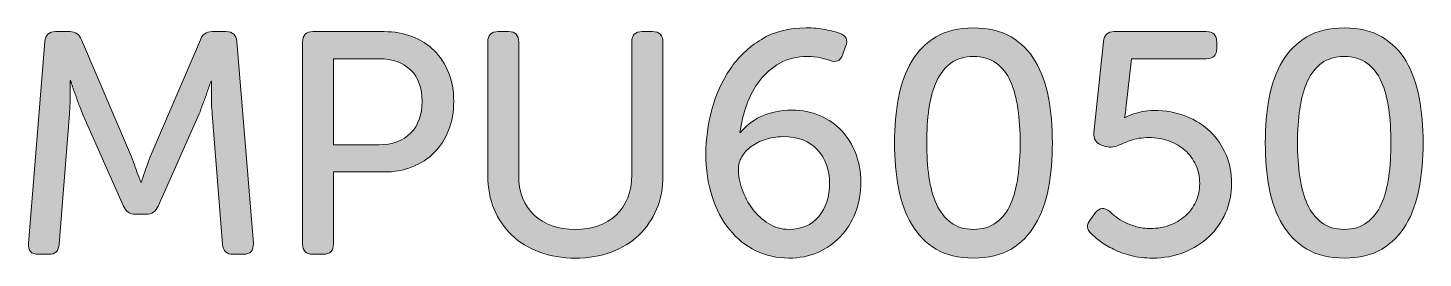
# Model space of a CAD drawing. Header units: inches. Extents: x -24 to 221, y 17 to 181.
# Drawn here: x 52.95 to 61.17, y 116.34 to 117.69 of the extents above; entities that cross this region are included whole.
import ezdxf

# ---------------------------------------------------------------- set-up
doc = ezdxf.new("R2010")
doc.units = ezdxf.units.IN
doc.header["$MEASUREMENT"] = 0
doc.layers.add('Calque 1', color=7, linetype='Continuous')

# ---------------------------------------------------------------- blocks, each defined once
blk = doc.blocks.new('block 6')
at = {"layer": 'Calque 1'}
h = blk.add_hatch(color=7, dxfattribs=at)
h.dxf.hatch_style = 2
edge = h.paths.add_edge_path()
edge.add_spline(control_points=[(53.0538, 117.6121), (53.0576, 117.6504), (53.0786, 117.6696), (53.1168, 117.6696), (53.1168, 117.6696), (53.2005, 117.6696), (53.2005, 117.6696), (53.235, 117.6696), (53.2581, 117.6535), (53.2691, 117.6214), (53.2691, 117.6214), (53.5533, 116.9603), (53.5533, 116.9603), (53.5606, 116.9417), (53.5681, 116.9221), (53.5757, 116.9017), (53.5829, 116.8811), (53.5898, 116.8625), (53.596, 116.8449), (53.6033, 116.8239), (53.6109, 116.8036), (53.6184, 116.7836), (53.6184, 116.7836), (53.6222, 116.7836), (53.6222, 116.7836), (53.6284, 116.8036), (53.6353, 116.8239), (53.6425, 116.8449), (53.6487, 116.8625), (53.6556, 116.8811), (53.6629, 116.9017), (53.6705, 116.9221), (53.678, 116.9417), (53.6853, 116.9603), (53.6853, 116.9603), (53.9695, 117.6214), (53.9695, 117.6214), (53.9805, 117.6535), (54.0036, 117.6696), (54.038, 117.6696), (54.038, 117.6696), (54.1218, 117.6696), (54.1218, 117.6696), (54.16, 117.6696), (54.181, 117.6504), (54.1848, 117.6121), (54.1848, 117.6121), (54.2813, 116.4215), (54.2813, 116.4215), (54.2837, 116.3795), (54.264, 116.3584), (54.2217, 116.3584), (54.2217, 116.3584), (54.1624, 116.3584), (54.1624, 116.3584), (54.1242, 116.3584), (54.1028, 116.3781), (54.0994, 116.4177), (54.0994, 116.4177), (54.0398, 117.1849), (54.0398, 117.1849), (54.0374, 117.2046), (54.036, 117.2256), (54.0353, 117.248), (54.0346, 117.2704), (54.0343, 117.2914), (54.0343, 117.311), (54.0343, 117.3334), (54.0349, 117.3558), (54.036, 117.3778), (54.036, 117.3778), (54.0325, 117.3778), (54.0325, 117.3778), (54.0236, 117.3544), (54.0157, 117.3317), (54.0084, 117.3093), (54.0008, 117.2893), (53.9933, 117.2679), (53.985, 117.2452), (53.9771, 117.2221), (53.9691, 117.2021), (53.9619, 117.1849), (53.9619, 117.1849), (53.7204, 116.6427), (53.7204, 116.6427), (53.708, 116.6103), (53.6846, 116.5944), (53.6498, 116.5944), (53.6498, 116.5944), (53.5885, 116.5944), (53.5885, 116.5944), (53.554, 116.5944), (53.5302, 116.6103), (53.5178, 116.6427), (53.5178, 116.6427), (53.2767, 117.1849), (53.2767, 117.1849), (53.2691, 117.2021), (53.2615, 117.2221), (53.2533, 117.2442), (53.2453, 117.2666), (53.2374, 117.2883), (53.2302, 117.3093), (53.2216, 117.3327), (53.2133, 117.3568), (53.2061, 117.3816), (53.2061, 117.3816), (53.2023, 117.3816), (53.2023, 117.3816), (53.2023, 117.3816), (53.2023, 117.3131), (53.2023, 117.3131), (53.2023, 117.2931), (53.2023, 117.2717), (53.2023, 117.249), (53.2023, 117.2259), (53.2009, 117.2046), (53.1985, 117.1849), (53.1985, 117.1849), (53.1392, 116.4177), (53.1392, 116.4177), (53.1354, 116.3781), (53.1151, 116.3584), (53.0779, 116.3584), (53.0779, 116.3584), (53.0166, 116.3584), (53.0166, 116.3584), (52.9745, 116.3584), (52.9546, 116.3795), (52.9573, 116.4215), (52.9573, 116.4215), (53.0538, 117.6121), (53.0538, 117.6121)], knot_values=[0, 0, 0, 0, 1, 1, 1, 2, 2, 2, 3, 3, 3, 4, 4, 4, 5, 5, 5, 6, 6, 6, 7, 7, 7, 8, 8, 8, 9, 9, 9, 10, 10, 10, 11, 11, 11, 12, 12, 12, 13, 13, 13, 14, 14, 14, 15, 15, 15, 16, 16, 16, 17, 17, 17, 18, 18, 18, 19, 19, 19, 20, 20, 20, 21, 21, 21, 22, 22, 22, 23, 23, 23, 24, 24, 24, 25, 25, 25, 26, 26, 26, 27, 27, 27, 28, 28, 28, 29, 29, 29, 30, 30, 30, 31, 31, 31, 32, 32, 32, 33, 33, 33, 34, 34, 34, 35, 35, 35, 36, 36, 36, 37, 37, 37, 38, 38, 38, 39, 39, 39, 40, 40, 40, 41, 41, 41, 42, 42, 42, 43, 43, 43, 44, 44, 44, 44], degree=3, periodic=1)
h = blk.add_hatch(color=7, dxfattribs=at)
h.dxf.hatch_style = 2
edge = h.paths.add_edge_path()
edge.add_spline(control_points=[(54.571, 117.6083), (54.571, 117.649), (54.5913, 117.6696), (54.6323, 117.6696), (54.6323, 117.6696), (55.0502, 117.6696), (55.0502, 117.6696), (55.1098, 117.6696), (55.1646, 117.66), (55.2156, 117.6407), (55.2662, 117.6214), (55.3096, 117.5939), (55.3455, 117.558), (55.3813, 117.5222), (55.4095, 117.4788), (55.4302, 117.4281), (55.4505, 117.3775), (55.4605, 117.321), (55.4605, 117.259), (55.4605, 117.1973), (55.4505, 117.1405), (55.4302, 117.0891), (55.4095, 117.0378), (55.3813, 116.9937), (55.3455, 116.9572), (55.3096, 116.9207), (55.2662, 116.8928), (55.2156, 116.8728), (55.1646, 116.8532), (55.1098, 116.8432), (55.0502, 116.8432), (55.0502, 116.8432), (54.7529, 116.8432), (54.7529, 116.8432), (54.7529, 116.8432), (54.7529, 116.4198), (54.7529, 116.4198), (54.7529, 116.3788), (54.7326, 116.3584), (54.6919, 116.3584), (54.6919, 116.3584), (54.6323, 116.3584), (54.6323, 116.3584), (54.5913, 116.3584), (54.571, 116.3788), (54.571, 116.4198), (54.571, 116.4198), (54.571, 117.6083), (54.571, 117.6083)], knot_values=[0, 0, 0, 0, 1, 1, 1, 2, 2, 2, 3, 3, 3, 4, 4, 4, 5, 5, 5, 6, 6, 6, 7, 7, 7, 8, 8, 8, 9, 9, 9, 10, 10, 10, 11, 11, 11, 12, 12, 12, 13, 13, 13, 14, 14, 14, 15, 15, 15, 16, 16, 16, 16], degree=3, periodic=1)
edge = h.paths.add_edge_path()
edge.add_spline(control_points=[(55.0202, 117.003), (55.0995, 117.003), (55.1618, 117.0258), (55.207, 117.0716), (55.2521, 117.1174), (55.2748, 117.1798), (55.2748, 117.259), (55.2748, 117.3382), (55.2521, 117.3999), (55.207, 117.444), (55.1618, 117.4877), (55.1005, 117.5098), (55.0223, 117.5098), (55.0223, 117.5098), (54.7529, 117.5098), (54.7529, 117.5098), (54.7529, 117.5098), (54.7529, 117.003), (54.7529, 117.003), (54.7529, 117.003), (55.0202, 117.003), (55.0202, 117.003)], knot_values=[0, 0, 0, 0, 1, 1, 1, 2, 2, 2, 3, 3, 3, 4, 4, 4, 5, 5, 5, 6, 6, 6, 7, 7, 7, 7], degree=3, periodic=1)
h = blk.add_hatch(color=7, dxfattribs=at)
h.dxf.hatch_style = 2
edge = h.paths.add_edge_path()
edge.add_spline(control_points=[(55.661, 117.6083), (55.661, 117.649), (55.6814, 117.6696), (55.7224, 117.6696), (55.7224, 117.6696), (55.7837, 117.6696), (55.7837, 117.6696), (55.8233, 117.6696), (55.8429, 117.649), (55.8429, 117.6083), (55.8429, 117.6083), (55.8429, 116.8246), (55.8429, 116.8246), (55.8429, 116.7243), (55.8732, 116.6461), (55.9339, 116.5896), (55.9945, 116.5335), (56.0751, 116.5052), (56.1754, 116.5052), (56.2756, 116.5052), (56.3562, 116.5335), (56.4169, 116.5896), (56.4775, 116.6461), (56.5078, 116.725), (56.5078, 116.8263), (56.5078, 116.8263), (56.5078, 117.6083), (56.5078, 117.6083), (56.5078, 117.649), (56.5282, 117.6696), (56.5692, 117.6696), (56.5692, 117.6696), (56.6305, 117.6696), (56.6305, 117.6696), (56.6711, 117.6696), (56.6918, 117.649), (56.6918, 117.6083), (56.6918, 117.6083), (56.6918, 116.8228), (56.6918, 116.8228), (56.6918, 116.7498), (56.6794, 116.6833), (56.6546, 116.6241), (56.6298, 116.5645), (56.5947, 116.5135), (56.5495, 116.4708), (56.5044, 116.428), (56.4503, 116.395), (56.3873, 116.3715), (56.3239, 116.3481), (56.2539, 116.3361), (56.1771, 116.3361), (56.1006, 116.3361), (56.0303, 116.3481), (55.9666, 116.3715), (55.9025, 116.395), (55.8481, 116.428), (55.803, 116.4708), (55.7578, 116.5135), (55.723, 116.5645), (55.6982, 116.6241), (55.6734, 116.6833), (55.661, 116.7498), (55.661, 116.8228), (55.661, 116.8228), (55.661, 117.6083), (55.661, 117.6083), (55.661, 117.6083), (55.661, 117.6083), (55.661, 117.6083)], knot_values=[0, 0, 0, 0, 1, 1, 1, 2, 2, 2, 3, 3, 3, 4, 4, 4, 5, 5, 5, 6, 6, 6, 7, 7, 7, 8, 8, 8, 9, 9, 9, 10, 10, 10, 11, 11, 11, 12, 12, 12, 13, 13, 13, 14, 14, 14, 15, 15, 15, 16, 16, 16, 17, 17, 17, 18, 18, 18, 19, 19, 19, 20, 20, 20, 21, 21, 21, 22, 22, 22, 23, 23, 23, 23], degree=3, periodic=1)
h = blk.add_hatch(color=7, dxfattribs=at)
h.dxf.hatch_style = 2
edge = h.paths.add_edge_path()
edge.add_spline(control_points=[(56.9443, 116.951), (56.9443, 117.0364), (56.956, 117.1229), (56.9795, 117.2108), (57.0029, 117.2986), (57.0391, 117.3782), (57.0873, 117.4495), (57.1355, 117.5208), (57.1969, 117.5787), (57.2709, 117.6242), (57.3453, 117.6693), (57.4335, 117.6917), (57.5348, 117.6917), (57.5758, 117.6917), (57.6134, 117.6883), (57.6482, 117.6817), (57.6826, 117.6748), (57.7105, 117.6676), (57.7315, 117.6603), (57.7701, 117.6466), (57.7818, 117.6207), (57.767, 117.5821), (57.767, 117.5821), (57.7501, 117.536), (57.7501, 117.536), (57.7429, 117.5146), (57.7329, 117.5022), (57.7205, 117.4977), (57.7081, 117.4933), (57.6933, 117.4936), (57.6761, 117.4988), (57.6599, 117.505), (57.6406, 117.5105), (57.6182, 117.5153), (57.5961, 117.5205), (57.5706, 117.5229), (57.5421, 117.5229), (57.4804, 117.5229), (57.4263, 117.5098), (57.3798, 117.484), (57.3333, 117.4578), (57.294, 117.424), (57.262, 117.3827), (57.2296, 117.341), (57.2037, 117.2934), (57.1848, 117.2397), (57.1655, 117.1856), (57.1521, 117.1308), (57.1448, 117.0754), (57.1448, 117.0754), (57.1486, 117.0754), (57.1486, 117.0754), (57.1758, 117.1126), (57.2158, 117.1436), (57.2682, 117.1691), (57.3209, 117.1946), (57.3819, 117.207), (57.4511, 117.207), (57.5117, 117.207), (57.5669, 117.1963), (57.6165, 117.1746), (57.6661, 117.1529), (57.7084, 117.1233), (57.7439, 117.0854), (57.7791, 117.0478), (57.8066, 117.003), (57.8266, 116.9517), (57.8463, 116.9004), (57.8562, 116.8449), (57.8562, 116.7856), (57.8562, 116.7198), (57.8456, 116.6599), (57.8245, 116.6055), (57.8035, 116.551), (57.7746, 116.5035), (57.7374, 116.4635), (57.7002, 116.4232), (57.6557, 116.3919), (57.6037, 116.3695), (57.5514, 116.3474), (57.4949, 116.3361), (57.4325, 116.3361), (57.3633, 116.3361), (57.2985, 116.3509), (57.2385, 116.3798), (57.1786, 116.4087), (57.1269, 116.4504), (57.0835, 116.5042), (57.0401, 116.5579), (57.006, 116.6227), (56.9815, 116.6981), (56.9567, 116.7739), (56.9443, 116.858), (56.9443, 116.951)], knot_values=[0, 0, 0, 0, 1, 1, 1, 2, 2, 2, 3, 3, 3, 4, 4, 4, 5, 5, 5, 6, 6, 6, 7, 7, 7, 8, 8, 8, 9, 9, 9, 10, 10, 10, 11, 11, 11, 12, 12, 12, 13, 13, 13, 14, 14, 14, 15, 15, 15, 16, 16, 16, 17, 17, 17, 18, 18, 18, 19, 19, 19, 20, 20, 20, 21, 21, 21, 22, 22, 22, 23, 23, 23, 24, 24, 24, 25, 25, 25, 26, 26, 26, 27, 27, 27, 28, 28, 28, 29, 29, 29, 30, 30, 30, 31, 31, 31, 31], degree=3, periodic=1)
edge = h.paths.add_edge_path()
edge.add_spline(control_points=[(57.1355, 116.8597), (57.1355, 116.8228), (57.1431, 116.7832), (57.1579, 116.7409), (57.1727, 116.6988), (57.1931, 116.6606), (57.2192, 116.6258), (57.2451, 116.5913), (57.2764, 116.5624), (57.313, 116.5397), (57.3495, 116.5166), (57.3894, 116.5052), (57.4325, 116.5052), (57.5069, 116.5052), (57.5655, 116.5304), (57.6082, 116.5813), (57.6509, 116.632), (57.6723, 116.6971), (57.6723, 116.7763), (57.6723, 116.8556), (57.6488, 116.921), (57.6017, 116.973), (57.5545, 117.0251), (57.4866, 117.0513), (57.3977, 117.0513), (57.3602, 117.0513), (57.326, 117.0457), (57.2943, 117.0354), (57.2627, 117.0247), (57.2351, 117.0109), (57.2117, 116.9937), (57.1882, 116.9762), (57.1696, 116.9562), (57.1559, 116.9331), (57.1424, 116.9103), (57.1355, 116.8859), (57.1355, 116.8597)], knot_values=[0, 0, 0, 0, 1, 1, 1, 2, 2, 2, 3, 3, 3, 4, 4, 4, 5, 5, 5, 6, 6, 6, 7, 7, 7, 8, 8, 8, 9, 9, 9, 10, 10, 10, 11, 11, 11, 12, 12, 12, 12], degree=3, periodic=1)
h = blk.add_hatch(color=7, dxfattribs=at)
h.dxf.hatch_style = 2
edge = h.paths.add_edge_path()
edge.add_spline(control_points=[(58.5191, 116.3361), (58.4312, 116.3361), (58.3582, 116.354), (58.2993, 116.3891), (58.2404, 116.4242), (58.1925, 116.4728), (58.156, 116.5338), (58.1198, 116.5951), (58.0936, 116.6671), (58.0781, 116.7495), (58.0626, 116.8318), (58.055, 116.9203), (58.055, 117.0158), (58.055, 117.1098), (58.0626, 117.198), (58.0781, 117.2804), (58.0936, 117.3627), (58.1198, 117.4343), (58.156, 117.495), (58.1925, 117.5556), (58.2404, 117.6035), (58.2993, 117.639), (58.3582, 117.6741), (58.4312, 117.6917), (58.5191, 117.6917), (58.6069, 117.6917), (58.6807, 117.6741), (58.7403, 117.639), (58.7999, 117.6035), (58.8471, 117.5556), (58.8832, 117.495), (58.9191, 117.4343), (58.9449, 117.3627), (58.9604, 117.2804), (58.9759, 117.198), (58.9835, 117.1098), (58.9835, 117.0158), (58.9835, 116.9203), (58.9759, 116.8318), (58.9604, 116.7495), (58.9449, 116.6671), (58.9191, 116.5951), (58.8832, 116.5338), (58.8471, 116.4728), (58.7999, 116.4242), (58.7403, 116.3891), (58.6807, 116.354), (58.6069, 116.3361), (58.5191, 116.3361)], knot_values=[0, 0, 0, 0, 1, 1, 1, 2, 2, 2, 3, 3, 3, 4, 4, 4, 5, 5, 5, 6, 6, 6, 7, 7, 7, 8, 8, 8, 9, 9, 9, 10, 10, 10, 11, 11, 11, 12, 12, 12, 13, 13, 13, 14, 14, 14, 15, 15, 15, 16, 16, 16, 16], degree=3, periodic=1)
edge = h.paths.add_edge_path()
edge.add_spline(control_points=[(58.5191, 116.5052), (58.5725, 116.5052), (58.6169, 116.5183), (58.6528, 116.5452), (58.6889, 116.5717), (58.7168, 116.6079), (58.7375, 116.6537), (58.7578, 116.6995), (58.7723, 116.7533), (58.7809, 116.8153), (58.7895, 116.8773), (58.794, 116.9441), (58.794, 117.0158), (58.794, 117.0864), (58.7895, 117.1525), (58.7809, 117.2146), (58.7723, 117.2766), (58.7578, 117.3303), (58.7375, 117.3761), (58.7168, 117.4219), (58.6889, 117.4578), (58.6528, 117.484), (58.6169, 117.5098), (58.5725, 117.5229), (58.5191, 117.5229), (58.466, 117.5229), (58.4216, 117.5098), (58.3864, 117.484), (58.351, 117.4578), (58.3231, 117.4219), (58.302, 117.3761), (58.2807, 117.3303), (58.2659, 117.2766), (58.2573, 117.2146), (58.2486, 117.1525), (58.2442, 117.0864), (58.2442, 117.0158), (58.2442, 116.9441), (58.2486, 116.8773), (58.2573, 116.8153), (58.2659, 116.7533), (58.2807, 116.6995), (58.302, 116.6537), (58.3231, 116.6079), (58.351, 116.5717), (58.3864, 116.5452), (58.4216, 116.5183), (58.466, 116.5052), (58.5191, 116.5052)], knot_values=[0, 0, 0, 0, 1, 1, 1, 2, 2, 2, 3, 3, 3, 4, 4, 4, 5, 5, 5, 6, 6, 6, 7, 7, 7, 8, 8, 8, 9, 9, 9, 10, 10, 10, 11, 11, 11, 12, 12, 12, 13, 13, 13, 14, 14, 14, 15, 15, 15, 16, 16, 16, 16], degree=3, periodic=1)
h = blk.add_hatch(color=7, dxfattribs=at)
h.dxf.hatch_style = 2
edge = h.paths.add_edge_path()
edge.add_spline(control_points=[(59.2136, 116.479), (59.1988, 116.4914), (59.1912, 116.5052), (59.1905, 116.52), (59.1898, 116.5348), (59.1957, 116.549), (59.2081, 116.5627), (59.2081, 116.5627), (59.2377, 116.6037), (59.2377, 116.6037), (59.2615, 116.6334), (59.2894, 116.6358), (59.3214, 116.611), (59.3314, 116.601), (59.3438, 116.5903), (59.3587, 116.5786), (59.3735, 116.5669), (59.391, 116.5558), (59.4114, 116.5459), (59.432, 116.5362), (59.4544, 116.5276), (59.4792, 116.5211), (59.504, 116.5142), (59.5319, 116.5107), (59.5629, 116.5107), (59.6012, 116.5107), (59.6377, 116.5169), (59.6725, 116.5293), (59.7069, 116.5417), (59.7376, 116.5596), (59.7645, 116.5831), (59.791, 116.6065), (59.812, 116.6347), (59.8275, 116.6678), (59.843, 116.7005), (59.8506, 116.7367), (59.8506, 116.7763), (59.8506, 116.816), (59.8427, 116.8521), (59.8275, 116.8849), (59.812, 116.9176), (59.791, 116.9462), (59.7645, 116.9703), (59.7376, 116.9944), (59.7063, 117.013), (59.6697, 117.0261), (59.6329, 117.0392), (59.594, 117.0457), (59.5516, 117.0457), (59.5109, 117.0457), (59.4748, 117.0399), (59.4437, 117.0289), (59.4127, 117.0178), (59.3886, 117.0078), (59.3714, 116.9992), (59.3418, 116.9879), (59.3146, 116.9868), (59.2897, 116.9954), (59.2897, 116.9954), (59.2729, 117.001), (59.2729, 117.001), (59.2395, 117.0147), (59.2246, 117.0389), (59.2284, 117.0733), (59.2284, 117.0733), (59.2842, 117.6121), (59.2842, 117.6121), (59.2877, 117.6504), (59.309, 117.6696), (59.3473, 117.6696), (59.3473, 117.6696), (59.8895, 117.6696), (59.8895, 117.6696), (59.9305, 117.6696), (59.9509, 117.649), (59.9509, 117.6083), (59.9509, 117.6083), (59.9509, 117.5711), (59.9509, 117.5711), (59.9509, 117.5301), (59.9305, 117.5098), (59.8895, 117.5098), (59.8895, 117.5098), (59.4493, 117.5098), (59.4493, 117.5098), (59.4493, 117.5098), (59.4179, 117.2332), (59.4179, 117.2332), (59.4165, 117.2159), (59.4148, 117.1997), (59.4124, 117.1849), (59.411, 117.1773), (59.4096, 117.1705), (59.4086, 117.1643), (59.4086, 117.1643), (59.4124, 117.1643), (59.4124, 117.1643), (59.4272, 117.1718), (59.4431, 117.1787), (59.4606, 117.1849), (59.4754, 117.1897), (59.493, 117.1946), (59.5133, 117.1987), (59.534, 117.2032), (59.5564, 117.2052), (59.5812, 117.2052), (59.6505, 117.2052), (59.7135, 117.1942), (59.7697, 117.1718), (59.8262, 117.1494), (59.874, 117.1188), (59.9137, 117.0798), (59.9533, 117.0409), (59.9839, 116.9958), (60.0056, 116.9445), (60.0273, 116.8931), (60.0384, 116.8377), (60.0384, 116.7781), (60.0384, 116.715), (60.0267, 116.6564), (60.0029, 116.6027), (59.9795, 116.549), (59.9471, 116.5021), (59.9054, 116.4625), (59.8637, 116.4229), (59.8148, 116.3919), (59.7576, 116.3695), (59.7007, 116.3474), (59.6394, 116.3361), (59.574, 116.3361), (59.5268, 116.3361), (59.4841, 116.3412), (59.4458, 116.3509), (59.4072, 116.3609), (59.3731, 116.3733), (59.3435, 116.3881), (59.3139, 116.4029), (59.288, 116.4184), (59.2663, 116.4346), (59.245, 116.4508), (59.227, 116.4656), (59.2136, 116.479)], knot_values=[0, 0, 0, 0, 1, 1, 1, 2, 2, 2, 3, 3, 3, 4, 4, 4, 5, 5, 5, 6, 6, 6, 7, 7, 7, 8, 8, 8, 9, 9, 9, 10, 10, 10, 11, 11, 11, 12, 12, 12, 13, 13, 13, 14, 14, 14, 15, 15, 15, 16, 16, 16, 17, 17, 17, 18, 18, 18, 19, 19, 19, 20, 20, 20, 21, 21, 21, 22, 22, 22, 23, 23, 23, 24, 24, 24, 25, 25, 25, 26, 26, 26, 27, 27, 27, 28, 28, 28, 29, 29, 29, 30, 30, 30, 31, 31, 31, 32, 32, 32, 33, 33, 33, 34, 34, 34, 35, 35, 35, 36, 36, 36, 37, 37, 37, 38, 38, 38, 39, 39, 39, 40, 40, 40, 41, 41, 41, 42, 42, 42, 43, 43, 43, 44, 44, 44, 45, 45, 45, 46, 46, 46, 47, 47, 47, 47], degree=3, periodic=1)
h = blk.add_hatch(color=7, dxfattribs=at)
h.dxf.hatch_style = 2
edge = h.paths.add_edge_path()
edge.add_spline(control_points=[(60.7012, 116.3361), (60.613, 116.3361), (60.54, 116.354), (60.4811, 116.3891), (60.4222, 116.4242), (60.3746, 116.4728), (60.3381, 116.5338), (60.3016, 116.5951), (60.2754, 116.6671), (60.2599, 116.7495), (60.2444, 116.8318), (60.2368, 116.9203), (60.2368, 117.0158), (60.2368, 117.1098), (60.2444, 117.198), (60.2599, 117.2804), (60.2754, 117.3627), (60.3016, 117.4343), (60.3381, 117.495), (60.3746, 117.5556), (60.4222, 117.6035), (60.4811, 117.639), (60.54, 117.6741), (60.613, 117.6917), (60.7012, 117.6917), (60.7891, 117.6917), (60.8628, 117.6741), (60.922, 117.639), (60.9816, 117.6035), (61.0292, 117.5556), (61.065, 117.495), (61.1012, 117.4343), (61.1267, 117.3627), (61.1422, 117.2804), (61.1577, 117.198), (61.1653, 117.1098), (61.1653, 117.0158), (61.1653, 116.9203), (61.1577, 116.8318), (61.1422, 116.7495), (61.1267, 116.6671), (61.1012, 116.5951), (61.065, 116.5338), (61.0292, 116.4728), (60.9816, 116.4242), (60.922, 116.3891), (60.8628, 116.354), (60.7891, 116.3361), (60.7012, 116.3361)], knot_values=[0, 0, 0, 0, 1, 1, 1, 2, 2, 2, 3, 3, 3, 4, 4, 4, 5, 5, 5, 6, 6, 6, 7, 7, 7, 8, 8, 8, 9, 9, 9, 10, 10, 10, 11, 11, 11, 12, 12, 12, 13, 13, 13, 14, 14, 14, 15, 15, 15, 16, 16, 16, 16], degree=3, periodic=1)
edge = h.paths.add_edge_path()
edge.add_spline(control_points=[(60.7012, 116.5052), (60.7543, 116.5052), (60.799, 116.5183), (60.8349, 116.5452), (60.8707, 116.5717), (60.899, 116.6079), (60.9193, 116.6537), (60.9396, 116.6995), (60.9544, 116.7533), (60.963, 116.8153), (60.9716, 116.8773), (60.9761, 116.9441), (60.9761, 117.0158), (60.9761, 117.0864), (60.9716, 117.1525), (60.963, 117.2146), (60.9544, 117.2766), (60.9396, 117.3303), (60.9193, 117.3761), (60.899, 117.4219), (60.8707, 117.4578), (60.8349, 117.484), (60.799, 117.5098), (60.7543, 117.5229), (60.7012, 117.5229), (60.6478, 117.5229), (60.6037, 117.5098), (60.5682, 117.484), (60.5331, 117.4578), (60.5048, 117.4219), (60.4838, 117.3761), (60.4628, 117.3303), (60.448, 117.2766), (60.4394, 117.2146), (60.4304, 117.1525), (60.4263, 117.0864), (60.4263, 117.0158), (60.4263, 116.9441), (60.4304, 116.8773), (60.4394, 116.8153), (60.448, 116.7533), (60.4628, 116.6995), (60.4838, 116.6537), (60.5048, 116.6079), (60.5331, 116.5717), (60.5682, 116.5452), (60.6037, 116.5183), (60.6481, 116.5052), (60.7012, 116.5052)], knot_values=[0, 0, 0, 0, 1, 1, 1, 2, 2, 2, 3, 3, 3, 4, 4, 4, 5, 5, 5, 6, 6, 6, 7, 7, 7, 8, 8, 8, 9, 9, 9, 10, 10, 10, 11, 11, 11, 12, 12, 12, 13, 13, 13, 14, 14, 14, 15, 15, 15, 16, 16, 16, 16], degree=3, periodic=1)
at = {"layer": 'Calque 1', "lineweight": 0}
for points, knots in [([(53.0538, 117.6121), (53.0576, 117.6504), (53.0786, 117.6696), (53.1168, 117.6696), (53.1168, 117.6696), (53.2005, 117.6696), (53.2005, 117.6696), (53.235, 117.6696), (53.2581, 117.6535), (53.2691, 117.6214), (53.2691, 117.6214), (53.5533, 116.9603), (53.5533, 116.9603), (53.5606, 116.9417), (53.5681, 116.9221), (53.5757, 116.9017), (53.5829, 116.8811), (53.5898, 116.8625), (53.596, 116.8449), (53.6033, 116.8239), (53.6109, 116.8036), (53.6184, 116.7836), (53.6184, 116.7836), (53.6222, 116.7836), (53.6222, 116.7836), (53.6284, 116.8036), (53.6353, 116.8239), (53.6425, 116.8449), (53.6487, 116.8625), (53.6556, 116.8811), (53.6629, 116.9017), (53.6705, 116.9221), (53.678, 116.9417), (53.6853, 116.9603), (53.6853, 116.9603), (53.9695, 117.6214), (53.9695, 117.6214), (53.9805, 117.6535), (54.0036, 117.6696), (54.038, 117.6696), (54.038, 117.6696), (54.1218, 117.6696), (54.1218, 117.6696), (54.16, 117.6696), (54.181, 117.6504), (54.1848, 117.6121), (54.1848, 117.6121), (54.2813, 116.4215), (54.2813, 116.4215), (54.2837, 116.3795), (54.264, 116.3584), (54.2217, 116.3584), (54.2217, 116.3584), (54.1624, 116.3584), (54.1624, 116.3584), (54.1242, 116.3584), (54.1028, 116.3781), (54.0994, 116.4177), (54.0994, 116.4177), (54.0398, 117.1849), (54.0398, 117.1849), (54.0374, 117.2046), (54.036, 117.2256), (54.0353, 117.248), (54.0346, 117.2704), (54.0343, 117.2914), (54.0343, 117.311), (54.0343, 117.3334), (54.0349, 117.3558), (54.036, 117.3778), (54.036, 117.3778), (54.0325, 117.3778), (54.0325, 117.3778), (54.0236, 117.3544), (54.0157, 117.3317), (54.0084, 117.3093), (54.0008, 117.2893), (53.9933, 117.2679), (53.985, 117.2452), (53.9771, 117.2221), (53.9691, 117.2021), (53.9619, 117.1849), (53.9619, 117.1849), (53.7204, 116.6427), (53.7204, 116.6427), (53.708, 116.6103), (53.6846, 116.5944), (53.6498, 116.5944), (53.6498, 116.5944), (53.5885, 116.5944), (53.5885, 116.5944), (53.554, 116.5944), (53.5302, 116.6103), (53.5178, 116.6427), (53.5178, 116.6427), (53.2767, 117.1849), (53.2767, 117.1849), (53.2691, 117.2021), (53.2615, 117.2221), (53.2533, 117.2442), (53.2453, 117.2666), (53.2374, 117.2883), (53.2302, 117.3093), (53.2216, 117.3327), (53.2133, 117.3568), (53.2061, 117.3816), (53.2061, 117.3816), (53.2023, 117.3816), (53.2023, 117.3816), (53.2023, 117.3816), (53.2023, 117.3131), (53.2023, 117.3131), (53.2023, 117.2931), (53.2023, 117.2717), (53.2023, 117.249), (53.2023, 117.2259), (53.2009, 117.2046), (53.1985, 117.1849), (53.1985, 117.1849), (53.1392, 116.4177), (53.1392, 116.4177), (53.1354, 116.3781), (53.1151, 116.3584), (53.0779, 116.3584), (53.0779, 116.3584), (53.0166, 116.3584), (53.0166, 116.3584), (52.9745, 116.3584), (52.9546, 116.3795), (52.9573, 116.4215), (52.9573, 116.4215), (53.0538, 117.6121), (53.0538, 117.6121)], [0, 0, 0, 0, 1, 1, 1, 2, 2, 2, 3, 3, 3, 4, 4, 4, 5, 5, 5, 6, 6, 6, 7, 7, 7, 8, 8, 8, 9, 9, 9, 10, 10, 10, 11, 11, 11, 12, 12, 12, 13, 13, 13, 14, 14, 14, 15, 15, 15, 16, 16, 16, 17, 17, 17, 18, 18, 18, 19, 19, 19, 20, 20, 20, 21, 21, 21, 22, 22, 22, 23, 23, 23, 24, 24, 24, 25, 25, 25, 26, 26, 26, 27, 27, 27, 28, 28, 28, 29, 29, 29, 30, 30, 30, 31, 31, 31, 32, 32, 32, 33, 33, 33, 34, 34, 34, 35, 35, 35, 36, 36, 36, 37, 37, 37, 38, 38, 38, 39, 39, 39, 40, 40, 40, 41, 41, 41, 42, 42, 42, 43, 43, 43, 44, 44, 44, 44]), ([(54.571, 117.6083), (54.571, 117.649), (54.5913, 117.6696), (54.6323, 117.6696), (54.6323, 117.6696), (55.0502, 117.6696), (55.0502, 117.6696), (55.1098, 117.6696), (55.1646, 117.66), (55.2156, 117.6407), (55.2662, 117.6214), (55.3096, 117.5939), (55.3455, 117.558), (55.3813, 117.5222), (55.4095, 117.4788), (55.4302, 117.4281), (55.4505, 117.3775), (55.4605, 117.321), (55.4605, 117.259), (55.4605, 117.1973), (55.4505, 117.1405), (55.4302, 117.0891), (55.4095, 117.0378), (55.3813, 116.9937), (55.3455, 116.9572), (55.3096, 116.9207), (55.2662, 116.8928), (55.2156, 116.8728), (55.1646, 116.8532), (55.1098, 116.8432), (55.0502, 116.8432), (55.0502, 116.8432), (54.7529, 116.8432), (54.7529, 116.8432), (54.7529, 116.8432), (54.7529, 116.4198), (54.7529, 116.4198), (54.7529, 116.3788), (54.7326, 116.3584), (54.6919, 116.3584), (54.6919, 116.3584), (54.6323, 116.3584), (54.6323, 116.3584), (54.5913, 116.3584), (54.571, 116.3788), (54.571, 116.4198), (54.571, 116.4198), (54.571, 117.6083), (54.571, 117.6083)], [0, 0, 0, 0, 1, 1, 1, 2, 2, 2, 3, 3, 3, 4, 4, 4, 5, 5, 5, 6, 6, 6, 7, 7, 7, 8, 8, 8, 9, 9, 9, 10, 10, 10, 11, 11, 11, 12, 12, 12, 13, 13, 13, 14, 14, 14, 15, 15, 15, 16, 16, 16, 16]), ([(55.661, 117.6083), (55.661, 117.649), (55.6814, 117.6696), (55.7224, 117.6696), (55.7224, 117.6696), (55.7837, 117.6696), (55.7837, 117.6696), (55.8233, 117.6696), (55.8429, 117.649), (55.8429, 117.6083), (55.8429, 117.6083), (55.8429, 116.8246), (55.8429, 116.8246), (55.8429, 116.7243), (55.8732, 116.6461), (55.9339, 116.5896), (55.9945, 116.5335), (56.0751, 116.5052), (56.1754, 116.5052), (56.2756, 116.5052), (56.3562, 116.5335), (56.4169, 116.5896), (56.4775, 116.6461), (56.5078, 116.725), (56.5078, 116.8263), (56.5078, 116.8263), (56.5078, 117.6083), (56.5078, 117.6083), (56.5078, 117.649), (56.5282, 117.6696), (56.5692, 117.6696), (56.5692, 117.6696), (56.6305, 117.6696), (56.6305, 117.6696), (56.6711, 117.6696), (56.6918, 117.649), (56.6918, 117.6083), (56.6918, 117.6083), (56.6918, 116.8228), (56.6918, 116.8228), (56.6918, 116.7498), (56.6794, 116.6833), (56.6546, 116.6241), (56.6298, 116.5645), (56.5947, 116.5135), (56.5495, 116.4708), (56.5044, 116.428), (56.4503, 116.395), (56.3873, 116.3715), (56.3239, 116.3481), (56.2539, 116.3361), (56.1771, 116.3361), (56.1006, 116.3361), (56.0303, 116.3481), (55.9666, 116.3715), (55.9025, 116.395), (55.8481, 116.428), (55.803, 116.4708), (55.7578, 116.5135), (55.723, 116.5645), (55.6982, 116.6241), (55.6734, 116.6833), (55.661, 116.7498), (55.661, 116.8228), (55.661, 116.8228), (55.661, 117.6083), (55.661, 117.6083), (55.661, 117.6083), (55.661, 117.6083), (55.661, 117.6083)], [0, 0, 0, 0, 1, 1, 1, 2, 2, 2, 3, 3, 3, 4, 4, 4, 5, 5, 5, 6, 6, 6, 7, 7, 7, 8, 8, 8, 9, 9, 9, 10, 10, 10, 11, 11, 11, 12, 12, 12, 13, 13, 13, 14, 14, 14, 15, 15, 15, 16, 16, 16, 17, 17, 17, 18, 18, 18, 19, 19, 19, 20, 20, 20, 21, 21, 21, 22, 22, 22, 23, 23, 23, 23]), ([(56.9443, 116.951), (56.9443, 117.0364), (56.956, 117.1229), (56.9795, 117.2108), (57.0029, 117.2986), (57.0391, 117.3782), (57.0873, 117.4495), (57.1355, 117.5208), (57.1969, 117.5787), (57.2709, 117.6242), (57.3453, 117.6693), (57.4335, 117.6917), (57.5348, 117.6917), (57.5758, 117.6917), (57.6134, 117.6883), (57.6482, 117.6817), (57.6826, 117.6748), (57.7105, 117.6676), (57.7315, 117.6603), (57.7701, 117.6466), (57.7818, 117.6207), (57.767, 117.5821), (57.767, 117.5821), (57.7501, 117.536), (57.7501, 117.536), (57.7429, 117.5146), (57.7329, 117.5022), (57.7205, 117.4977), (57.7081, 117.4933), (57.6933, 117.4936), (57.6761, 117.4988), (57.6599, 117.505), (57.6406, 117.5105), (57.6182, 117.5153), (57.5961, 117.5205), (57.5706, 117.5229), (57.5421, 117.5229), (57.4804, 117.5229), (57.4263, 117.5098), (57.3798, 117.484), (57.3333, 117.4578), (57.294, 117.424), (57.262, 117.3827), (57.2296, 117.341), (57.2037, 117.2934), (57.1848, 117.2397), (57.1655, 117.1856), (57.1521, 117.1308), (57.1448, 117.0754), (57.1448, 117.0754), (57.1486, 117.0754), (57.1486, 117.0754), (57.1758, 117.1126), (57.2158, 117.1436), (57.2682, 117.1691), (57.3209, 117.1946), (57.3819, 117.207), (57.4511, 117.207), (57.5117, 117.207), (57.5669, 117.1963), (57.6165, 117.1746), (57.6661, 117.1529), (57.7084, 117.1233), (57.7439, 117.0854), (57.7791, 117.0478), (57.8066, 117.003), (57.8266, 116.9517), (57.8463, 116.9004), (57.8562, 116.8449), (57.8562, 116.7856), (57.8562, 116.7198), (57.8456, 116.6599), (57.8245, 116.6055), (57.8035, 116.551), (57.7746, 116.5035), (57.7374, 116.4635), (57.7002, 116.4232), (57.6557, 116.3919), (57.6037, 116.3695), (57.5514, 116.3474), (57.4949, 116.3361), (57.4325, 116.3361), (57.3633, 116.3361), (57.2985, 116.3509), (57.2385, 116.3798), (57.1786, 116.4087), (57.1269, 116.4504), (57.0835, 116.5042), (57.0401, 116.5579), (57.006, 116.6227), (56.9815, 116.6981), (56.9567, 116.7739), (56.9443, 116.858), (56.9443, 116.951)], [0, 0, 0, 0, 1, 1, 1, 2, 2, 2, 3, 3, 3, 4, 4, 4, 5, 5, 5, 6, 6, 6, 7, 7, 7, 8, 8, 8, 9, 9, 9, 10, 10, 10, 11, 11, 11, 12, 12, 12, 13, 13, 13, 14, 14, 14, 15, 15, 15, 16, 16, 16, 17, 17, 17, 18, 18, 18, 19, 19, 19, 20, 20, 20, 21, 21, 21, 22, 22, 22, 23, 23, 23, 24, 24, 24, 25, 25, 25, 26, 26, 26, 27, 27, 27, 28, 28, 28, 29, 29, 29, 30, 30, 30, 31, 31, 31, 31]), ([(58.5191, 116.3361), (58.4312, 116.3361), (58.3582, 116.354), (58.2993, 116.3891), (58.2404, 116.4242), (58.1925, 116.4728), (58.156, 116.5338), (58.1198, 116.5951), (58.0936, 116.6671), (58.0781, 116.7495), (58.0626, 116.8318), (58.055, 116.9203), (58.055, 117.0158), (58.055, 117.1098), (58.0626, 117.198), (58.0781, 117.2804), (58.0936, 117.3627), (58.1198, 117.4343), (58.156, 117.495), (58.1925, 117.5556), (58.2404, 117.6035), (58.2993, 117.639), (58.3582, 117.6741), (58.4312, 117.6917), (58.5191, 117.6917), (58.6069, 117.6917), (58.6807, 117.6741), (58.7403, 117.639), (58.7999, 117.6035), (58.8471, 117.5556), (58.8832, 117.495), (58.9191, 117.4343), (58.9449, 117.3627), (58.9604, 117.2804), (58.9759, 117.198), (58.9835, 117.1098), (58.9835, 117.0158), (58.9835, 116.9203), (58.9759, 116.8318), (58.9604, 116.7495), (58.9449, 116.6671), (58.9191, 116.5951), (58.8832, 116.5338), (58.8471, 116.4728), (58.7999, 116.4242), (58.7403, 116.3891), (58.6807, 116.354), (58.6069, 116.3361), (58.5191, 116.3361)], [0, 0, 0, 0, 1, 1, 1, 2, 2, 2, 3, 3, 3, 4, 4, 4, 5, 5, 5, 6, 6, 6, 7, 7, 7, 8, 8, 8, 9, 9, 9, 10, 10, 10, 11, 11, 11, 12, 12, 12, 13, 13, 13, 14, 14, 14, 15, 15, 15, 16, 16, 16, 16]), ([(59.2136, 116.479), (59.1988, 116.4914), (59.1912, 116.5052), (59.1905, 116.52), (59.1898, 116.5348), (59.1957, 116.549), (59.2081, 116.5627), (59.2081, 116.5627), (59.2377, 116.6037), (59.2377, 116.6037), (59.2615, 116.6334), (59.2894, 116.6358), (59.3214, 116.611), (59.3314, 116.601), (59.3438, 116.5903), (59.3587, 116.5786), (59.3735, 116.5669), (59.391, 116.5558), (59.4114, 116.5459), (59.432, 116.5362), (59.4544, 116.5276), (59.4792, 116.5211), (59.504, 116.5142), (59.5319, 116.5107), (59.5629, 116.5107), (59.6012, 116.5107), (59.6377, 116.5169), (59.6725, 116.5293), (59.7069, 116.5417), (59.7376, 116.5596), (59.7645, 116.5831), (59.791, 116.6065), (59.812, 116.6347), (59.8275, 116.6678), (59.843, 116.7005), (59.8506, 116.7367), (59.8506, 116.7763), (59.8506, 116.816), (59.8427, 116.8521), (59.8275, 116.8849), (59.812, 116.9176), (59.791, 116.9462), (59.7645, 116.9703), (59.7376, 116.9944), (59.7063, 117.013), (59.6697, 117.0261), (59.6329, 117.0392), (59.594, 117.0457), (59.5516, 117.0457), (59.5109, 117.0457), (59.4748, 117.0399), (59.4437, 117.0289), (59.4127, 117.0178), (59.3886, 117.0078), (59.3714, 116.9992), (59.3418, 116.9879), (59.3146, 116.9868), (59.2897, 116.9954), (59.2897, 116.9954), (59.2729, 117.001), (59.2729, 117.001), (59.2395, 117.0147), (59.2246, 117.0389), (59.2284, 117.0733), (59.2284, 117.0733), (59.2842, 117.6121), (59.2842, 117.6121), (59.2877, 117.6504), (59.309, 117.6696), (59.3473, 117.6696), (59.3473, 117.6696), (59.8895, 117.6696), (59.8895, 117.6696), (59.9305, 117.6696), (59.9509, 117.649), (59.9509, 117.6083), (59.9509, 117.6083), (59.9509, 117.5711), (59.9509, 117.5711), (59.9509, 117.5301), (59.9305, 117.5098), (59.8895, 117.5098), (59.8895, 117.5098), (59.4493, 117.5098), (59.4493, 117.5098), (59.4493, 117.5098), (59.4179, 117.2332), (59.4179, 117.2332), (59.4165, 117.2159), (59.4148, 117.1997), (59.4124, 117.1849), (59.411, 117.1773), (59.4096, 117.1705), (59.4086, 117.1643), (59.4086, 117.1643), (59.4124, 117.1643), (59.4124, 117.1643), (59.4272, 117.1718), (59.4431, 117.1787), (59.4606, 117.1849), (59.4754, 117.1897), (59.493, 117.1946), (59.5133, 117.1987), (59.534, 117.2032), (59.5564, 117.2052), (59.5812, 117.2052), (59.6505, 117.2052), (59.7135, 117.1942), (59.7697, 117.1718), (59.8262, 117.1494), (59.874, 117.1188), (59.9137, 117.0798), (59.9533, 117.0409), (59.9839, 116.9958), (60.0056, 116.9445), (60.0273, 116.8931), (60.0384, 116.8377), (60.0384, 116.7781), (60.0384, 116.715), (60.0267, 116.6564), (60.0029, 116.6027), (59.9795, 116.549), (59.9471, 116.5021), (59.9054, 116.4625), (59.8637, 116.4229), (59.8148, 116.3919), (59.7576, 116.3695), (59.7007, 116.3474), (59.6394, 116.3361), (59.574, 116.3361), (59.5268, 116.3361), (59.4841, 116.3412), (59.4458, 116.3509), (59.4072, 116.3609), (59.3731, 116.3733), (59.3435, 116.3881), (59.3139, 116.4029), (59.288, 116.4184), (59.2663, 116.4346), (59.245, 116.4508), (59.227, 116.4656), (59.2136, 116.479)], [0, 0, 0, 0, 1, 1, 1, 2, 2, 2, 3, 3, 3, 4, 4, 4, 5, 5, 5, 6, 6, 6, 7, 7, 7, 8, 8, 8, 9, 9, 9, 10, 10, 10, 11, 11, 11, 12, 12, 12, 13, 13, 13, 14, 14, 14, 15, 15, 15, 16, 16, 16, 17, 17, 17, 18, 18, 18, 19, 19, 19, 20, 20, 20, 21, 21, 21, 22, 22, 22, 23, 23, 23, 24, 24, 24, 25, 25, 25, 26, 26, 26, 27, 27, 27, 28, 28, 28, 29, 29, 29, 30, 30, 30, 31, 31, 31, 32, 32, 32, 33, 33, 33, 34, 34, 34, 35, 35, 35, 36, 36, 36, 37, 37, 37, 38, 38, 38, 39, 39, 39, 40, 40, 40, 41, 41, 41, 42, 42, 42, 43, 43, 43, 44, 44, 44, 45, 45, 45, 46, 46, 46, 47, 47, 47, 47]), ([(60.7012, 116.3361), (60.613, 116.3361), (60.54, 116.354), (60.4811, 116.3891), (60.4222, 116.4242), (60.3746, 116.4728), (60.3381, 116.5338), (60.3016, 116.5951), (60.2754, 116.6671), (60.2599, 116.7495), (60.2444, 116.8318), (60.2368, 116.9203), (60.2368, 117.0158), (60.2368, 117.1098), (60.2444, 117.198), (60.2599, 117.2804), (60.2754, 117.3627), (60.3016, 117.4343), (60.3381, 117.495), (60.3746, 117.5556), (60.4222, 117.6035), (60.4811, 117.639), (60.54, 117.6741), (60.613, 117.6917), (60.7012, 117.6917), (60.7891, 117.6917), (60.8628, 117.6741), (60.922, 117.639), (60.9816, 117.6035), (61.0292, 117.5556), (61.065, 117.495), (61.1012, 117.4343), (61.1267, 117.3627), (61.1422, 117.2804), (61.1577, 117.198), (61.1653, 117.1098), (61.1653, 117.0158), (61.1653, 116.9203), (61.1577, 116.8318), (61.1422, 116.7495), (61.1267, 116.6671), (61.1012, 116.5951), (61.065, 116.5338), (61.0292, 116.4728), (60.9816, 116.4242), (60.922, 116.3891), (60.8628, 116.354), (60.7891, 116.3361), (60.7012, 116.3361)], [0, 0, 0, 0, 1, 1, 1, 2, 2, 2, 3, 3, 3, 4, 4, 4, 5, 5, 5, 6, 6, 6, 7, 7, 7, 8, 8, 8, 9, 9, 9, 10, 10, 10, 11, 11, 11, 12, 12, 12, 13, 13, 13, 14, 14, 14, 15, 15, 15, 16, 16, 16, 16]), ([(55.0202, 117.003), (55.0995, 117.003), (55.1618, 117.0258), (55.207, 117.0716), (55.2521, 117.1174), (55.2748, 117.1798), (55.2748, 117.259), (55.2748, 117.3382), (55.2521, 117.3999), (55.207, 117.444), (55.1618, 117.4877), (55.1005, 117.5098), (55.0223, 117.5098), (55.0223, 117.5098), (54.7529, 117.5098), (54.7529, 117.5098), (54.7529, 117.5098), (54.7529, 117.003), (54.7529, 117.003), (54.7529, 117.003), (55.0202, 117.003), (55.0202, 117.003)], [0, 0, 0, 0, 1, 1, 1, 2, 2, 2, 3, 3, 3, 4, 4, 4, 5, 5, 5, 6, 6, 6, 7, 7, 7, 7]), ([(58.5191, 116.5052), (58.5725, 116.5052), (58.6169, 116.5183), (58.6528, 116.5452), (58.6889, 116.5717), (58.7168, 116.6079), (58.7375, 116.6537), (58.7578, 116.6995), (58.7723, 116.7533), (58.7809, 116.8153), (58.7895, 116.8773), (58.794, 116.9441), (58.794, 117.0158), (58.794, 117.0864), (58.7895, 117.1525), (58.7809, 117.2146), (58.7723, 117.2766), (58.7578, 117.3303), (58.7375, 117.3761), (58.7168, 117.4219), (58.6889, 117.4578), (58.6528, 117.484), (58.6169, 117.5098), (58.5725, 117.5229), (58.5191, 117.5229), (58.466, 117.5229), (58.4216, 117.5098), (58.3864, 117.484), (58.351, 117.4578), (58.3231, 117.4219), (58.302, 117.3761), (58.2807, 117.3303), (58.2659, 117.2766), (58.2573, 117.2146), (58.2486, 117.1525), (58.2442, 117.0864), (58.2442, 117.0158), (58.2442, 116.9441), (58.2486, 116.8773), (58.2573, 116.8153), (58.2659, 116.7533), (58.2807, 116.6995), (58.302, 116.6537), (58.3231, 116.6079), (58.351, 116.5717), (58.3864, 116.5452), (58.4216, 116.5183), (58.466, 116.5052), (58.5191, 116.5052)], [0, 0, 0, 0, 1, 1, 1, 2, 2, 2, 3, 3, 3, 4, 4, 4, 5, 5, 5, 6, 6, 6, 7, 7, 7, 8, 8, 8, 9, 9, 9, 10, 10, 10, 11, 11, 11, 12, 12, 12, 13, 13, 13, 14, 14, 14, 15, 15, 15, 16, 16, 16, 16]), ([(60.7012, 116.5052), (60.7543, 116.5052), (60.799, 116.5183), (60.8349, 116.5452), (60.8707, 116.5717), (60.899, 116.6079), (60.9193, 116.6537), (60.9396, 116.6995), (60.9544, 116.7533), (60.963, 116.8153), (60.9716, 116.8773), (60.9761, 116.9441), (60.9761, 117.0158), (60.9761, 117.0864), (60.9716, 117.1525), (60.963, 117.2146), (60.9544, 117.2766), (60.9396, 117.3303), (60.9193, 117.3761), (60.899, 117.4219), (60.8707, 117.4578), (60.8349, 117.484), (60.799, 117.5098), (60.7543, 117.5229), (60.7012, 117.5229), (60.6478, 117.5229), (60.6037, 117.5098), (60.5682, 117.484), (60.5331, 117.4578), (60.5048, 117.4219), (60.4838, 117.3761), (60.4628, 117.3303), (60.448, 117.2766), (60.4394, 117.2146), (60.4304, 117.1525), (60.4263, 117.0864), (60.4263, 117.0158), (60.4263, 116.9441), (60.4304, 116.8773), (60.4394, 116.8153), (60.448, 116.7533), (60.4628, 116.6995), (60.4838, 116.6537), (60.5048, 116.6079), (60.5331, 116.5717), (60.5682, 116.5452), (60.6037, 116.5183), (60.6481, 116.5052), (60.7012, 116.5052)], [0, 0, 0, 0, 1, 1, 1, 2, 2, 2, 3, 3, 3, 4, 4, 4, 5, 5, 5, 6, 6, 6, 7, 7, 7, 8, 8, 8, 9, 9, 9, 10, 10, 10, 11, 11, 11, 12, 12, 12, 13, 13, 13, 14, 14, 14, 15, 15, 15, 16, 16, 16, 16]), ([(57.1355, 116.8597), (57.1355, 116.8228), (57.1431, 116.7832), (57.1579, 116.7409), (57.1727, 116.6988), (57.1931, 116.6606), (57.2192, 116.6258), (57.2451, 116.5913), (57.2764, 116.5624), (57.313, 116.5397), (57.3495, 116.5166), (57.3894, 116.5052), (57.4325, 116.5052), (57.5069, 116.5052), (57.5655, 116.5304), (57.6082, 116.5813), (57.6509, 116.632), (57.6723, 116.6971), (57.6723, 116.7763), (57.6723, 116.8556), (57.6488, 116.921), (57.6017, 116.973), (57.5545, 117.0251), (57.4866, 117.0513), (57.3977, 117.0513), (57.3602, 117.0513), (57.326, 117.0457), (57.2943, 117.0354), (57.2627, 117.0247), (57.2351, 117.0109), (57.2117, 116.9937), (57.1882, 116.9762), (57.1696, 116.9562), (57.1559, 116.9331), (57.1424, 116.9103), (57.1355, 116.8859), (57.1355, 116.8597)], [0, 0, 0, 0, 1, 1, 1, 2, 2, 2, 3, 3, 3, 4, 4, 4, 5, 5, 5, 6, 6, 6, 7, 7, 7, 8, 8, 8, 9, 9, 9, 10, 10, 10, 11, 11, 11, 12, 12, 12, 12])]:
    blk.add_open_spline(points, degree=3, knots=knots, dxfattribs=at)
blk = doc.blocks.new('block 3')
at = {"layer": 'Calque 1'}
blk.add_blockref('block 6', (0, 0), dxfattribs=at)
blk = doc.blocks.new('block 2')
at = {"layer": 'Calque 1'}
blk.add_blockref('block 3', (0, 0), dxfattribs=at)

msp = doc.modelspace()

# ---------------------------------------------------------------- block references
at = {"layer": 'Calque 1'}
msp.add_blockref('block 2', (0, 0), dxfattribs=at)

doc.saveas('drawing.dxf')
